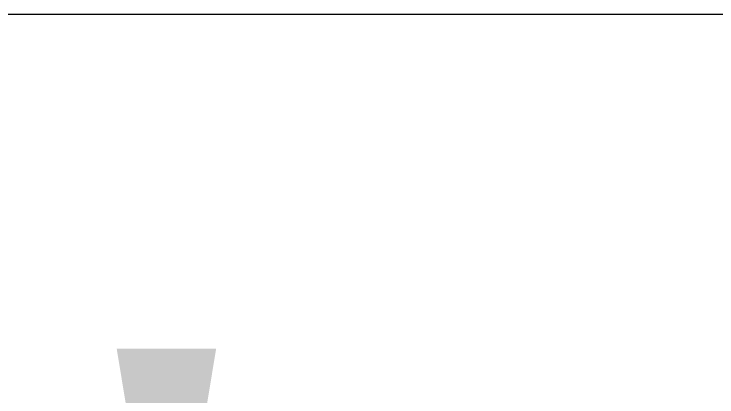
# Model space of a CAD drawing. Header units: inches. Extents: x -885 to 26362, y -28010 to 990.
# Drawn here: x 4433.1 to 4516.8, y -12418.6 to -12372.9 of the extents above; entities that cross this region are included whole.
import ezdxf

# ---------------------------------------------------------------- set-up
doc = ezdxf.new("R2010")
doc.units = ezdxf.units.IN
doc.header["$MEASUREMENT"] = 0
doc.layers.add('Cross Section Labels', color=7, linetype='Continuous', lineweight=9)
doc.styles.get("Standard").update_dxf_attribs({"font": 'arial.ttf'})
doc.dimstyles.get("Standard").update_dxf_attribs({"dimtxt": 0.18, "dimasz": 0.18, "dimexe": 0.18, "dimexo": 0.0625, "dimgap": 0.09, "dimtad": 0, "dimtih": 1, "dimtoh": 1, "dimdec": 4, "dimzin": 0, "dimdsep": 46, "dimtxsty": 'Standard', "dimcen": 0.09, "dimadec": 0, "dimazin": 0, "dimtfac": 1, "dimtdec": 4, "dimtofl": 0, "dimtmove": 0, "dimatfit": 3, "dimfxl": 1, "dimtolj": 1, "dimtzin": 0, "dimarcsym": 0})

msp = doc.modelspace()

# ---------------------------------------------------------------- linework, layer by layer
msp.add_lwpolyline([(4235.492463, -12372.9369), (4568.492463, -12372.9369), (4568.492463, -12608.4012), (4235.492463, -12608.4012)], close=True)

# ---------------------------------------------------------------- leaders
at = {"layer": 'Cross Section Labels', "annotation_type": 0, "has_hookline": 1, "hookline_direction": 0}
for points, text_width in [([(4381.286291, -12444.314718), (4381.31257, -12439.589091), (4391.21257, -12439.589091)], 47.754608), ([(4451.228584, -12448.859212), (4451.228584, -12444.87173), (4461.128584, -12444.87173)], 41.804447)]:
    msp.add_leader(points, dimstyle='Standard', override={"dimasz": 36}, dxfattribs=dict(at, text_width=text_width))

doc.saveas('drawing.dxf')
